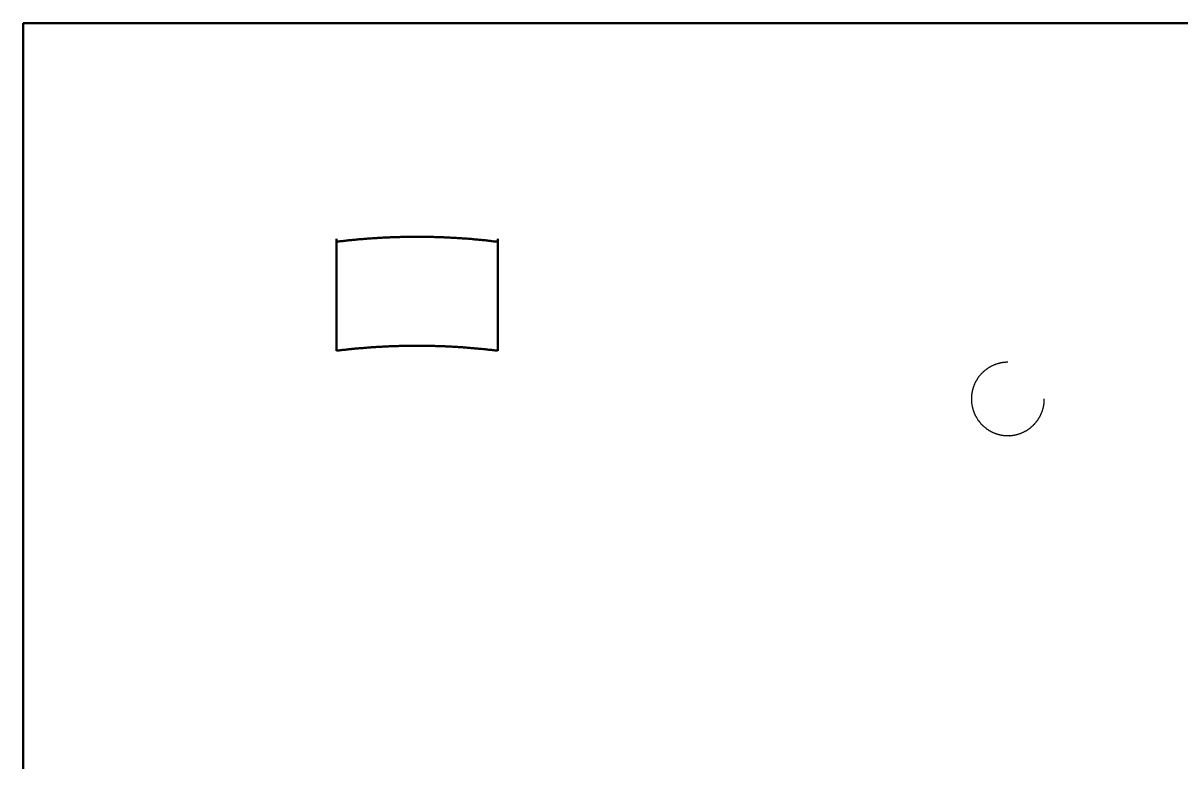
# Model space of a CAD drawing. Header units: millimetres. Extents: x 0 to 2931, y 0 to 1832.
# Drawn here: x 0 to 1436, y 916 to 1832 of the extents above; entities that cross this region are included whole.
import ezdxf

# ---------------------------------------------------------------- set-up
doc = ezdxf.new("R2010")
doc.units = ezdxf.units.MM
doc.layers.add('IV_INTERIOR_PROFILES', color=7, linetype='Continuous', lineweight=50)
doc.layers.add('IV_OUTER_PROFILE', color=7, linetype='Continuous', lineweight=50)

msp = doc.modelspace()

# ---------------------------------------------------------------- linework, layer by layer
for centre, radius, start, end in [((1222.1, 1365.7), 45.9, 113.3625, 114.6535), ((1222, 1365.9), 45.7, 112.0626, 113.3602), ((1221.9, 1366.2), 45.4, 110.7533, 112.0595), ((1221.7, 1366.5), 45, 109.4325, 110.7494), ((1221.6, 1367), 44.5, 108.0982, 109.4278), ((1221.4, 1367.5), 44, 106.7485, 108.0927), ((1221.3, 1368), 43.4, 105.3886, 106.7471), ((1221.5, 1367.1), 44.4, 104.0713, 105.3988), ((1221.6, 1366.7), 44.7, 102.7621, 104.075), ((1221.7, 1366.5), 45, 101.4646, 102.765), ((1221.7, 1366.2), 45.3, 100.1766, 101.4666), ((1221.7, 1366.1), 45.4, 98.8961, 100.1778), ((1221.7, 1366.1), 45.4, 97.6207, 98.8963), ((1221.7, 1366.1), 45.4, 96.3483, 97.62), ((1221.7, 1366.3), 45.2, 95.0763, 96.3466), ((1221.7, 1366.6), 44.9, 93.8025, 95.0736), ((1221.7, 1367), 44.5, 92.5243, 93.7988), ((1221.6, 1367.7), 43.8, 91.2401, 92.5264), ((1221.7, 1366.1), 45.4, 90.0174, 91.2549), ((1222.6, 1365.6), 46.4, 142.6968, 143.9526), ((1222.5, 1365.7), 46.2, 141.442, 142.6955), ((1222.3, 1365.8), 46, 140.186, 141.4397), ((1222.1, 1366), 45.6, 138.9264, 140.1826), ((1221.7, 1366.3), 45.2, 137.6606, 138.922), ((1221.3, 1366.7), 44.6, 136.386, 137.6551), ((1221.5, 1366.5), 44.9, 135.1313, 136.3849), ((1222.1, 1366), 45.6, 133.905, 135.1417), ((1221.9, 1366.2), 45.4, 132.6545, 133.9025), ((1221.8, 1366.3), 45.2, 131.3962, 132.6532), ((1221.7, 1366.3), 45.2, 130.1326, 131.3961), ((1221.8, 1366.2), 45.3, 128.8661, 130.1336), ((1221.9, 1366.1), 45.5, 127.5991, 128.8682), ((1221.7, 1366.4), 45.1, 126.3074, 127.5956), ((1221.1, 1367.2), 44.1, 124.9685, 126.292), ((1221.4, 1366.8), 44.6, 123.6625, 124.9739), ((1221.6, 1366.4), 45.1, 122.3655, 123.667), ((1221.9, 1366.1), 45.5, 121.0754, 122.3692), ((1222, 1365.8), 45.8, 119.7901, 121.0782), ((1222.1, 1365.6), 46, 118.5074, 119.792), ((1222.2, 1365.5), 46.1, 117.2254, 118.5085), ((1222.2, 1365.5), 46.1, 115.9419, 117.2256), ((1222.2, 1365.5), 46.1, 114.6549, 115.9412), ((1223, 1365.7), 46.6, 163.4444, 164.7174), ((1223, 1365.7), 46.6, 162.1684, 163.4441), ((1222.9, 1365.8), 46.5, 160.8869, 162.1673), ((1222.7, 1365.8), 46.3, 159.5977, 160.8849), ((1222.4, 1365.9), 46, 158.2988, 159.5948), ((1222, 1366.1), 45.6, 156.9883, 158.2952), ((1221.6, 1366.2), 45.1, 155.6641, 156.9838), ((1221.1, 1366.5), 44.6, 154.3242, 155.6588), ((1220.5, 1366.7), 44, 152.9683, 154.3212), ((1221.1, 1366.5), 44.6, 151.6414, 152.9739), ((1221.5, 1366.2), 45.1, 150.3311, 151.6464), ((1221.9, 1366), 45.5, 149.0351, 150.3352), ((1222.2, 1365.8), 45.9, 147.7515, 149.0384), ((1222.5, 1365.7), 46.1, 146.478, 147.7539), ((1222.6, 1365.6), 46.3, 145.2125, 146.4795), ((1222.7, 1365.6), 46.4, 143.9529, 145.2131), ((1221.9, 1366), 45.5, 177.5169, 178.7639), ((1222.4, 1366), 46, 178.768, 179.9988), ((1221.7, 1366), 45.3, 179.9934, 181.2227), ((1222.3, 1366), 45.9, 181.2267, 182.4436), ((1221.9, 1366), 45.5, 174.9993, 176.2602), ((1221.8, 1366), 45.4, 176.2587, 177.5157), ((1222.1, 1366), 45.7, 173.7311, 174.995), ((1220.6, 1366.1), 44.2, 172.3965, 173.7116), ((1221.2, 1366.1), 44.8, 171.1003, 172.4026), ((1221.7, 1366), 45.3, 169.8135, 171.1054), ((1222.2, 1365.9), 45.8, 168.534, 169.8177), ((1222.5, 1365.8), 46.1, 167.2595, 168.5373), ((1222.8, 1365.8), 46.4, 165.9878, 167.2618), ((1222.9, 1365.7), 46.6, 164.7168, 165.9893), ((1223.3, 1366), 43.6, 358.7263, 0.0019), ((1222.6, 1366), 44.3, 357.4711, 358.7335), ((1221.4, 1366), 45, 182.4472, 183.6987), ((1221.9, 1366), 45.5, 183.702, 184.948), ((1222.2, 1366), 45.8, 184.9509, 186.1953), ((1222.4, 1366.1), 46, 186.1972, 187.4421), ((1222.5, 1366.1), 46.1, 187.4431, 188.6908), ((1222.5, 1366.1), 46.1, 188.6909, 189.9437), ((1222.4, 1366.1), 46, 189.9428, 191.2028), ((1222.2, 1366), 45.8, 191.2011, 192.4703), ((1221.9, 1366), 45.5, 192.4678, 193.7484), ((1221.6, 1365.9), 45.1, 193.745, 195.039), ((1220.6, 1365.6), 44.1, 195.0278, 196.3532), ((1221, 1365.7), 44.5, 196.3541, 197.6707), ((1221.5, 1365.9), 45, 197.6759, 198.9784), ((1221.9, 1366), 45.5, 198.9829, 200.2733), ((1222.3, 1366.2), 45.9, 200.277, 201.5573), ((1222.4, 1365.6), 44.4, 338.4896, 339.8112), ((1222.6, 1365.5), 44.3, 339.8146, 341.1406), ((1222, 1365.7), 44.8, 341.1464, 342.4543), ((1221.5, 1365.9), 45.4, 342.4592, 343.7509), ((1221.1, 1366), 45.8, 343.7551, 345.0325), ((1220.7, 1366.1), 46.2, 345.0358, 346.301), ((1220.5, 1366.1), 46.4, 346.3035, 347.5585), ((1220.3, 1366.2), 46.6, 347.5602, 348.807), ((1220.2, 1366.2), 46.7, 348.8078, 350.0486), ((1220.2, 1366.2), 46.7, 350.0486, 351.2855), ((1220.4, 1366.2), 46.5, 351.2845, 352.5198), ((1220.6, 1366.1), 46.3, 352.5179, 353.7538), ((1220.9, 1366.1), 46, 353.7509, 354.9898), ((1221.4, 1366.1), 45.5, 354.9858, 356.23), ((1221.9, 1366), 45, 356.2251, 357.4771), ((1222.5, 1366.3), 46.2, 201.5602, 202.8322), ((1222.7, 1366.4), 46.4, 202.8343, 204.0999), ((1222.9, 1366.4), 46.5, 204.1012, 205.3624), ((1222.9, 1366.4), 46.6, 205.3629, 206.6216), ((1222.9, 1366.4), 46.6, 206.6214, 207.8795), ((1222.8, 1366.4), 46.4, 207.8785, 209.138), ((1222.6, 1366.3), 46.2, 209.1362, 210.3992), ((1222.3, 1366.1), 45.9, 210.3964, 211.6649), ((1222, 1365.9), 45.5, 211.6613, 212.9373), ((1221.6, 1365.6), 45, 212.9329, 214.2184), ((1221.1, 1365.3), 44.5, 214.2131, 215.5103), ((1220.6, 1364.9), 43.8, 215.5041, 216.8152), ((1222, 1366), 45.5, 216.8192, 218.0761), ((1222, 1366), 45.6, 218.079, 219.3274), ((1222.1, 1366.1), 45.7, 219.3282, 220.5677), ((1222.1, 1366.1), 45.7, 220.5677, 221.8003), ((1221.5, 1365.8), 45.4, 318.2045, 319.4439), ((1221.4, 1365.9), 45.5, 319.4451, 320.6872), ((1221.2, 1366.1), 45.8, 320.6895, 321.932), ((1222.2, 1365.3), 44.5, 321.9175, 323.2033), ((1221.8, 1365.6), 44.9, 323.202, 324.481), ((1221.4, 1365.8), 45.4, 324.4853, 325.7566), ((1221.1, 1366), 45.8, 325.76, 327.0256), ((1220.9, 1366.2), 46, 327.0282, 328.2903), ((1220.8, 1366.3), 46.2, 328.292, 329.5526), ((1220.7, 1366.3), 46.3, 329.5535, 330.8148), ((1220.7, 1366.3), 46.3, 330.8148, 332.0787), ((1220.8, 1366.3), 46.2, 332.0779, 333.3464), ((1221, 1366.2), 46, 333.3448, 334.6199), ((1221.2, 1366.1), 45.7, 334.6175, 335.9012), ((1221.5, 1365.9), 45.4, 335.8979, 337.1921), ((1221.9, 1365.8), 45, 337.1881, 338.4947), ((1222, 1366), 45.6, 221.7993, 223.0273), ((1221.8, 1365.8), 45.4, 223.0254, 224.2508), ((1221.1, 1365.1), 44.3, 224.2405, 225.4883), ((1221.5, 1365.5), 44.9, 225.4888, 226.7269), ((1221.8, 1365.8), 45.3, 226.7312, 227.965), ((1222, 1366.1), 45.7, 227.9682, 229.2004), ((1222.2, 1366.3), 45.9, 229.2025, 230.4353), ((1222.3, 1366.3), 46, 230.4365, 231.6723), ((1222.3, 1366.4), 46, 231.6725, 232.9136), ((1222.2, 1366.3), 46, 232.9129, 234.1613), ((1222.1, 1366.1), 45.8, 234.1597, 235.4178), ((1222, 1365.9), 45.5, 235.4153, 236.685), ((1221.8, 1365.6), 45.1, 236.6816, 237.965), ((1221.5, 1365.2), 44.7, 237.9609, 239.2599), ((1221.3, 1364.8), 44.2, 239.255, 240.5717), ((1221.1, 1364.5), 43.8, 240.5715, 241.9022), ((1221.3, 1365), 44.4, 241.9064, 243.2212), ((1221.6, 1365.4), 44.8, 243.2257, 244.5283), ((1221.7, 1365.7), 45.2, 244.532, 245.8243), ((1221.8, 1366), 45.5, 245.8273, 247.1111), ((1221.9, 1366.2), 45.8, 247.1133, 248.3906), ((1222, 1366.4), 45.9, 248.3921, 249.6647), ((1222, 1366.4), 46, 249.6654, 250.9354), ((1222, 1366.4), 45.9, 250.9353, 252.2044), ((1222, 1366.3), 45.8, 252.2035, 253.4739), ((1221.9, 1366.1), 45.7, 253.4722, 254.7456), ((1221.8, 1365.8), 45.4, 254.7431, 256.0217), ((1221.8, 1365.5), 45, 256.0184, 257.3041), ((1221.7, 1365.1), 44.6, 257.2999, 258.5948), ((1221.6, 1364.5), 44, 258.5898, 259.8959), ((1221.7, 1365.1), 44.6, 280.0601, 281.3507), ((1221.6, 1365.4), 44.9, 281.3541, 282.6389), ((1221.6, 1365.7), 45.2, 282.6414, 283.9225), ((1221.5, 1365.8), 45.4, 283.9241, 285.2036), ((1221.5, 1365.9), 45.4, 285.2044, 286.4843), ((1221.5, 1365.9), 45.4, 286.4842, 287.7665), ((1221.5, 1365.8), 45.3, 287.7657, 289.0525), ((1221.6, 1365.6), 45.1, 289.0508, 290.344), ((1221.7, 1365.4), 44.9, 290.3415, 291.6431), ((1221.8, 1365.1), 44.5, 291.6399, 292.9518), ((1222.3, 1364), 43.4, 292.9397, 294.286), ((1222, 1364.6), 44, 294.287, 295.6133), ((1221.8, 1365.1), 44.6, 295.619, 296.9278), ((1221.5, 1365.6), 45.1, 296.9327, 298.2258), ((1221.3, 1366), 45.5, 298.2299, 299.5093), ((1221.2, 1366.3), 45.9, 299.5126, 300.7803), ((1221, 1366.5), 46.2, 300.7828, 302.0409), ((1220.9, 1366.6), 46.3, 302.0425, 303.293), ((1220.9, 1366.7), 46.4, 303.2938, 304.5389), ((1220.9, 1366.7), 46.4, 304.5387, 305.7805), ((1221, 1366.6), 46.2, 305.7794, 307.0202), ((1221.1, 1366.4), 46, 307.0182, 308.2601), ((1221.3, 1366.1), 45.7, 308.2571, 309.5024), ((1221.6, 1365.8), 45.2, 309.4985, 310.7497), ((1222, 1365.4), 44.7, 310.7447, 312.0042), ((1222.4, 1364.9), 44, 311.9981, 313.2685), ((1222, 1365.3), 44.6, 313.2789, 314.5251), ((1221.3, 1366), 45.6, 314.5271, 315.7451), ((1221.5, 1365.9), 45.4, 315.7433, 316.9706), ((1221.5, 1365.8), 45.3, 316.9698, 318.2043), ((1221.5, 1364), 43.4, 259.89, 261.2095), ((1221.7, 1365.3), 44.8, 261.2247, 262.4993), ((1221.7, 1365.4), 44.9, 262.5056, 263.772), ((1221.7, 1365.4), 44.9, 263.7726, 265.0306), ((1221.7, 1365.5), 45, 265.0308, 266.2814), ((1221.7, 1365.4), 44.9, 266.2812, 267.5256), ((1221.7, 1365.3), 44.8, 267.5249, 268.7645), ((1221.7, 1365.2), 44.7, 268.7632, 269.9993), ((1221.7, 1365.1), 44.6, 269.9997, 271.2377), ((1221.7, 1365.4), 44.9, 271.2397, 272.4776), ((1221.6, 1365.5), 45.1, 272.4792, 273.7206), ((1221.6, 1365.6), 45.1, 273.7212, 274.9686), ((1221.6, 1365.6), 45.1, 274.9682, 276.2237), ((1221.7, 1365.4), 44.9, 276.2224, 277.4883), ((1221.7, 1365.2), 44.7, 277.4861, 278.7646), ((1221.8, 1364.6), 44.1, 278.7594, 280.0585)]:
    msp.add_arc(centre, radius, start, end)
at = {"layer": 'IV_INTERIOR_PROFILES'}
for p, q in [((388.6, 1425.8), (388.6, 1564.4)), ((588.7, 1564.4), (588.7, 1425.8))]:
    msp.add_line(p, q, dxfattribs=at)
for centre, radius, start, end in [((488.7, 750.4), 816.7, 93.5132, 93.9528), ((488.6, 752.1), 815, 93.0734, 93.5137), ((488.6, 752.5), 814.6, 92.6331, 93.0735), ((488.6, 752.8), 814.3, 92.1928, 92.6331), ((488.6, 752.9), 814.2, 91.7525, 92.1928), ((488.6, 752.8), 814.3, 91.3124, 91.7525), ((488.6, 752.6), 814.5, 90.8724, 91.3123), ((488.6, 752.3), 814.8, 90.4326, 90.8723), ((488.6, 751.8), 815.3, 89.993, 90.4325), ((488.6, 751.2), 815.9, 89.5538, 89.9929), ((488.6, 750.4), 816.7, 89.1149, 89.5537), ((488.5, 749.5), 817.6, 88.6765, 89.1148), ((488.5, 748.4), 818.7, 88.2385, 88.6763), ((488.5, 747.2), 819.9, 87.801, 88.2383), ((488.4, 745.9), 821.2, 87.3641, 87.8008), ((488.3, 744.4), 822.7, 86.9279, 87.3639), ((488.3, 742.7), 824.4, 86.4922, 86.9276), ((488.1, 741), 826.1, 86.0573, 86.4919), ((491.2, 720.8), 846.4, 96.5381, 96.9644), ((490.8, 724.7), 842.4, 96.1109, 96.5388), ((490.4, 728.6), 838.6, 95.6821, 96.1116), ((490, 732.2), 834.9, 95.2516, 95.6827), ((489.7, 735.8), 831.4, 94.8196, 95.2522), ((489.5, 739.1), 828, 94.3861, 94.8202), ((489.2, 742.3), 824.8, 93.9511, 94.3867), ((488, 739), 828.1, 85.6232, 86.057), ((487.8, 737), 830.2, 85.1899, 85.6228), ((487.6, 734.7), 832.4, 84.7574, 85.1895), ((487.4, 732.4), 834.7, 84.3258, 84.757), ((487.2, 729.9), 837.3, 83.8952, 84.3254), ((486.9, 727.2), 839.9, 83.4656, 83.8947), ((486.6, 724.4), 842.7, 83.037, 83.4651), ((491.3, 596.1), 836, 96.622, 97.0536), ((490.8, 600.1), 832, 96.1894, 96.6227), ((490.4, 603.9), 828.2, 95.7551, 96.19), ((490.1, 607.6), 824.5, 95.3191, 95.7557), ((489.7, 611.1), 821, 94.8816, 95.3198), ((489.5, 614.4), 817.6, 94.4425, 94.8822), ((489.2, 617.6), 814.4, 94.002, 94.4431), ((488.6, 626.5), 805.5, 93.558, 94.0037), ((488.6, 627.1), 804.9, 93.1127, 93.5586), ((488.6, 627.5), 804.5, 92.6669, 93.1128), ((488.6, 627.8), 804.2, 92.221, 92.6669), ((488.6, 627.9), 804, 91.7752, 92.2211), ((488.6, 627.9), 804.1, 91.3294, 91.7752), ((488.6, 627.8), 804.2, 90.8838, 91.3294), ((488.6, 627.5), 804.5, 90.4384, 90.8838), ((488.6, 627), 805, 89.9932, 90.4383), ((488.6, 626.4), 805.6, 89.5484, 89.9931), ((488.6, 625.7), 806.3, 89.1038, 89.5482), ((488.5, 624.8), 807.2, 88.6597, 89.1037), ((488.5, 623.8), 808.2, 88.2161, 88.6595), ((488.5, 622.6), 809.4, 87.773, 88.2159), ((488.4, 621.3), 810.7, 87.3304, 87.7727), ((488.3, 619.8), 812.2, 86.8884, 87.3301), ((488.3, 618.2), 813.8, 86.4472, 86.8881), ((488.1, 616.4), 815.6, 86.0066, 86.4468), ((488, 614.5), 817.5, 85.5668, 86.0063), ((487.8, 612.4), 819.6, 85.1279, 85.5665), ((487.6, 610.2), 821.8, 84.6898, 85.1275), ((487.4, 607.9), 824.1, 84.2526, 84.6893), ((487.2, 605.4), 826.7, 83.8164, 84.2521), ((486.9, 602.8), 829.3, 83.3812, 83.8159), ((486.5, 600), 832.1, 82.947, 83.3807)]:
    msp.add_arc(centre, radius, start, end, dxfattribs=at)
at = {"layer": 'IV_OUTER_PROFILE'}
for q in [(2931.2, 1832), (0, 0)]:
    msp.add_line((0, 1832), q, dxfattribs=at)

doc.saveas('drawing.dxf')
